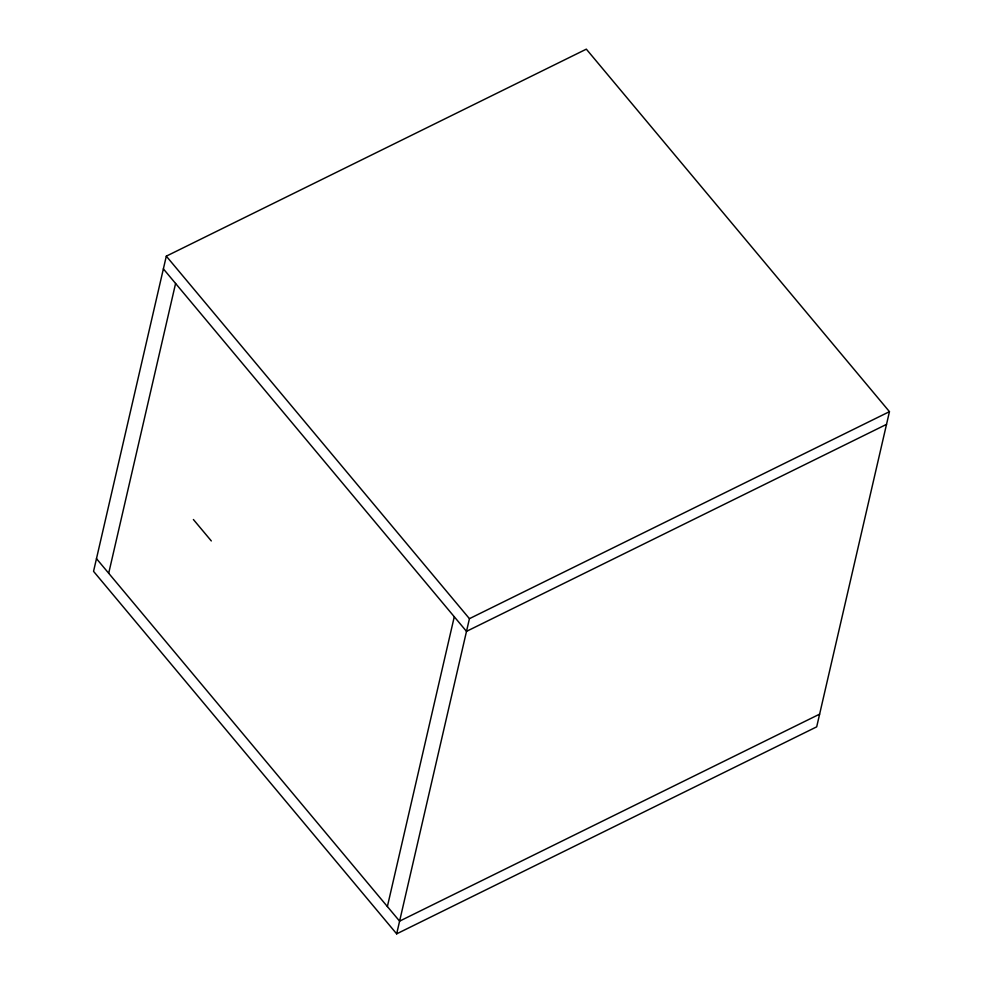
<?xml version="1.0" encoding="UTF-8"?>
<svg xmlns="http://www.w3.org/2000/svg" width="983" height="983" viewBox="0 0 983 983"><rect width="100%" height="100%" fill="white"/><g stroke="black" fill="none" stroke-linecap="round" stroke-linejoin="round"><path stroke-width="1.47" d="M166.311 256.158L93.545 571.344L396.665 933.85L816.689 726.842L889.455 411.656L586.335 49.15L166.311 256.158L469.432 618.663L396.665 933.85M108.695 573.249L175.588 283.473M387.376 906.535L454.281 616.759M469.432 618.663L889.455 411.656M886.531 424.361L466.495 631.369L163.375 268.863M819.625 714.137L399.589 921.145L96.469 558.639M193.393 519.515L211.308 540.933"/></g></svg>
